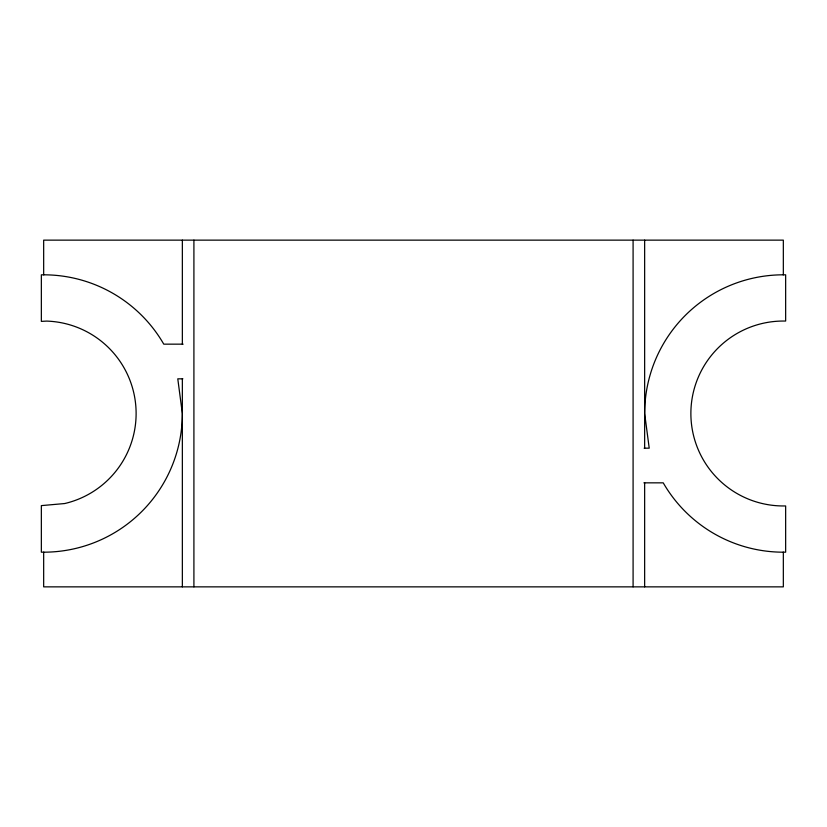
<?xml version="1.0" encoding="UTF-8"?>
<svg xmlns="http://www.w3.org/2000/svg" width="827" height="827" viewBox="0 0 827 827"><rect width="100%" height="100%" fill="white"/><g stroke="black" fill="none" stroke-linecap="round" stroke-linejoin="round"><path stroke-width="1.24" d="M43.872 274.812L41.35 274.812L41.35 321.383L46.663 321.093A92.459 92.459 0 0 1 64.682 503.54L41.35 505.617L41.35 552.188L43.872 552.188M783.128 274.812L785.65 274.812L785.65 321.041L783.334 321.041A92.459 92.459 0 0 0 690.876 413.5A92.459 92.459 0 0 0 783.334 505.959L785.65 505.959L785.65 552.188L783.128 552.188M183.118 344.156L163.767 344.156A138.688 138.688 0 0 0 43.666 274.812L43.666 240.14L783.334 240.14L783.334 274.812A138.688 138.688 0 0 0 644.646 413.5L649.216 448.172L644.109 448.172M182.891 378.828L177.784 378.828L182.353 413.5A138.688 138.688 0 0 1 43.666 552.188L43.666 586.86L783.334 586.86L783.334 552.188A138.688 138.688 0 0 1 663.233 482.844L643.892 482.844M644.646 240.14L644.646 448.172M644.646 482.844L644.646 586.86M633.089 240.14L633.089 586.86M193.911 240.14L193.911 586.86M182.353 240.14L182.353 344.156M182.353 378.828L182.353 586.86"/></g></svg>
